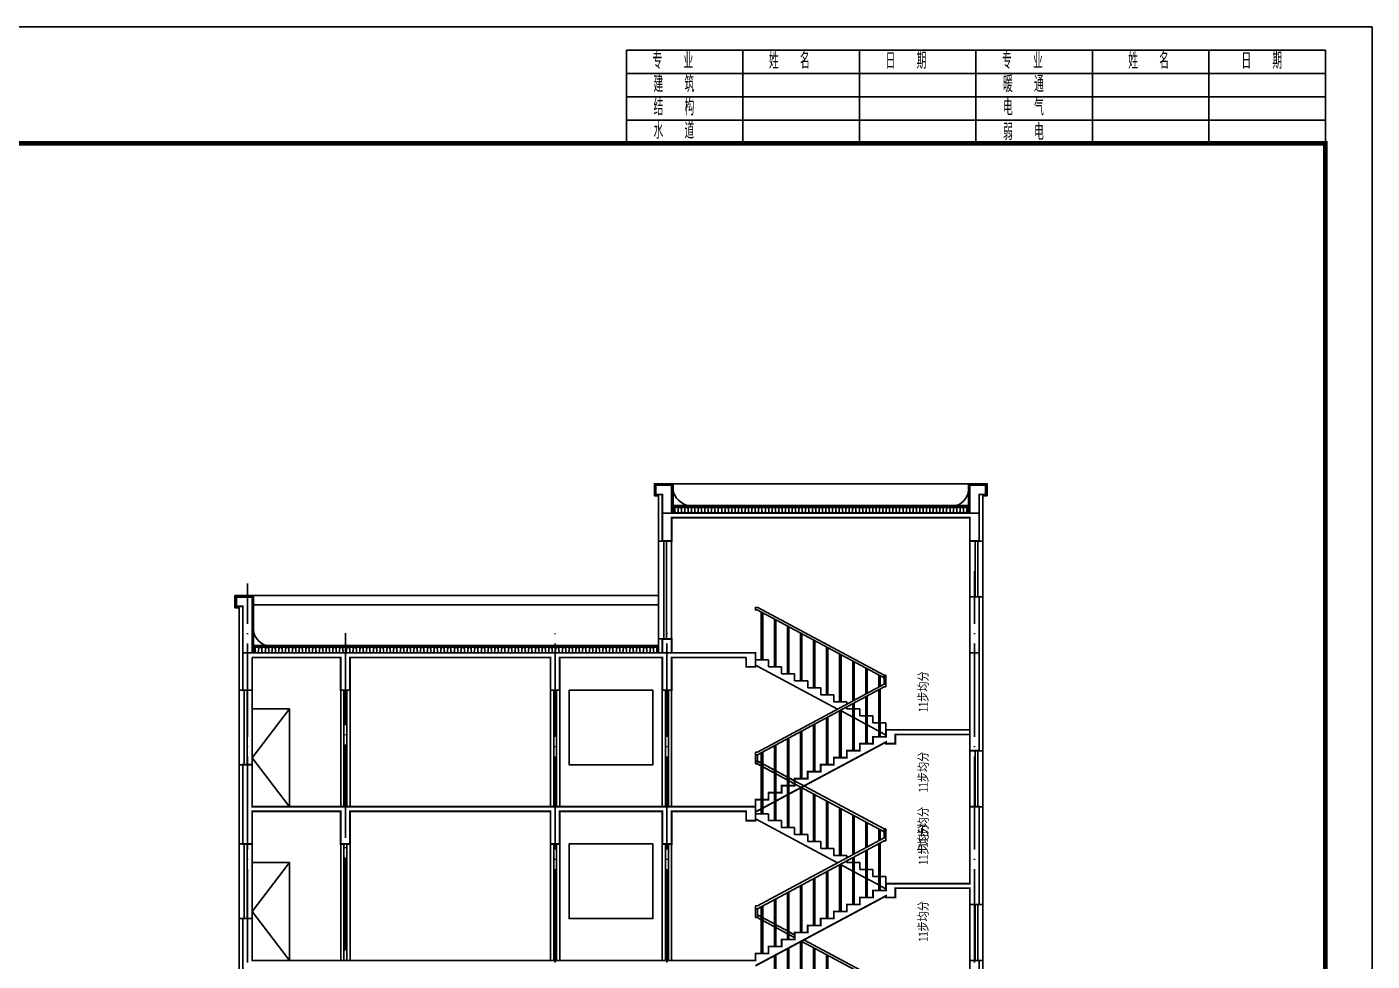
# Model space of a CAD drawing. Extents: x 174641 to 414490, y 73126 to 493158.
# Drawn here: x 332817 to 361681, y 137181 to 157226 of the extents above; entities that cross this region are included whole.
import ezdxf

# ---------------------------------------------------------------- set-up
doc = ezdxf.new("R2010")
doc.units = 0
doc.header["$LTSCALE"] = 1000
doc.header["$MEASUREMENT"] = 0
doc.linetypes.add('DOTE', pattern=[2.42, 2, -0.2, 0.02, -0.2])
for name, color, linetype in [('DOTE', 1, 'DOTE'), ('PUB_TEXT', 7, 'Continuous'), ('S_E_STAIR', 4, 'Continuous'), ('S_STAIR', 2, 'Continuous'), ('TWT_TITLE', 7, 'Continuous'), ('WALL', 2, 'Continuous')]:
    doc.layers.add(name, color=color, linetype=linetype)
doc.styles.add('-宋体', font='', dxfattribs={"width": 0.8})
doc.styles.get("Standard").update_dxf_attribs({"font": 'gbenor.shx', "bigfont": 'gbcbig.shx'})
doc.styles.get('-宋体').set_extended_font_data('SimSun')

# ---------------------------------------------------------------- blocks, each defined once
blk = doc.blocks.new('$LinePat$保温层')
at = {"color": 0}
for p, q in [((24, -24), (24, -56)), ((72, -56), (72, -24))]:
    blk.add_line(p, q, dxfattribs=at)
for centre, start, end in [((96, -24), 90, 180), ((0, -24), 0, 90), ((48, -56), 180, 0)]:
    blk.add_arc(centre, 24, start, end, dxfattribs=at)
blk = doc.blocks.new('$titleblk$00000094')
for p, q in [((-150, 20), (0, 20)), ((-150, 0), (-150, 20)), ((-125, 20), (-125, 0)), ((-100, 20), (-100, 0)), ((-75, 20), (-75, 0)), ((-50, 20), (-50, 0)), ((-25, 20), (-25, 0)), ((0, 20), (0, 0)), ((0, 15), (-150, 15)), ((0, 10), (-150, 10)), ((0, 5), (-150, 5))]:
    blk.add_line(p, q)
at = {"width": 0.8}
for s, p in [(' 专   业', (-145.93, 16)), (' 姓   名', (-120.93, 16)), (' 日   期', (-95.93, 16)), (' 专   业', (-70.93, 16)), (' 姓   名', (-43.85, 16)), (' 日   期', (-19.57, 16)), ('建   筑', (-144.19, 11)), ('暖   通', (-69.19, 11)), ('结   构', (-144.19, 6)), ('电   气', (-69.19, 6)), ('水   道', (-144.19, 1)), ('弱   电', (-69.19, 0.73))]:
    blk.add_text(s, height=3.5, rotation=0, dxfattribs=at).set_placement(p)

msp = doc.modelspace()

# ---------------------------------------------------------------- linework, layer by layer
for p, q in [((353020.4, 147424.1), (346680.4, 147424.1)), ((346450.4, 146794.1), (346450.4, 146194.1)), ((346650.4, 146694.1), (346650.4, 143794.1)), ((346370.4, 145024.1), (337680.4, 145024.1)), ((346370.4, 144824.1), (337680.4, 144824.1)), ((346450.4, 144094.1), (346450.4, 143794.1)), ((348450.4, 143794.1), (337450.4, 143794.1)), ((339550.4, 143694.1), (337650.4, 143694.1)), ((344050.4, 143694.1), (339750.4, 143694.1)), ((346450.4, 143694.1), (344250.4, 143694.1)), ((348250.4, 143694.1), (346650.4, 143694.1))]:
    msp.add_line(p, q)
at = {"color": 6}
msp.add_line((346370.4, 146794.1), (346370.4, 143794.1), dxfattribs=at)
for points in [[(346680.4, 146794.1), (346680.4, 147424.1), (346370.4, 147424.1), (346280.4, 147424.1), (346280.4, 147164.1), (346370.4, 147164.1), (346370.4, 146794.1)], [(353020.4, 146794.1), (353020.4, 147424.1), (353330.4, 147424.1), (353420.4, 147424.1), (353420.4, 147164.1), (353330.4, 147164.1), (353330.4, 146794.1)], [(353330.4, 123544.1), (353330.4, 146794.1)], [(337680.4, 143794.1), (337680.4, 145024.1), (337370.4, 145024.1), (337280.4, 145024.1), (337280.4, 144764.1), (337370.4, 144764.1), (337370.4, 143794.1)], [(337370.4, 123544.1), (337370.4, 143794.1)], [(353330.4, 123544.1), (353330.4, 143794.1)]]:
    msp.add_lwpolyline(points, dxfattribs=at)
at = {"const_width": 40}
for points in [[(346650.4, 146694.1), (346650.4, 146194.1), (346450.4, 146194.1), (346450.4, 147194.1), (346310.4, 147194.1), (346310.4, 147394.1), (346650.4, 147394.1), (346650.4, 146794.1), (353050.4, 146794.1), (353050.4, 147394.1), (353390.4, 147394.1), (353390.4, 147194.1), (353250.4, 147194.1), (353250.4, 146194.1), (353050.4, 146194.1), (353050.4, 146694.1), (346650.4, 146694.1)], [(337650.4, 143694.1), (337650.4, 142994.1), (337450.4, 142994.1), (337450.4, 144794.1), (337310.4, 144794.1), (337310.4, 144994.1), (337650.4, 144994.1), (337650.4, 143794.1), (346450.4, 143794.1)], [(346450.4, 143794.1), (346450.4, 144094.1), (346650.4, 144094.1), (346650.4, 143794.1), (348450.4, 143794.1), (348450.4, 143494.1), (348250.4, 143494.1), (348250.4, 143694.1)], [(337650.4, 140394.1), (337650.4, 139694.1), (337450.4, 139694.1), (337450.4, 141394.1), (337650.4, 141394.1), (337650.4, 140494.1), (344050.4, 140494.1), (348450.4, 140494.1), (348450.4, 140644.1), (348730.4, 140644.1), (348730.4, 140794.1), (349010.4, 140794.1), (349010.4, 140944.1), (349290.4, 140944.1), (349290.4, 141094.1), (349570.4, 141094.1), (349570.4, 141244.1), (349850.4, 141244.1), (349850.4, 141394.1), (350130.4, 141394.1), (350130.4, 141544.1), (350410.4, 141544.1), (350410.4, 141694.1), (350690.4, 141694.1), (350690.4, 141844.1), (350970.4, 141844.1), (350970.4, 141994.1), (351250.4, 141994.1), (351250.4, 142144.1), (353050.4, 142144.1), (353050.4, 143794.1), (353250.4, 143794.1), (353250.4, 141694.1), (353050.4, 141694.1), (353050.4, 142044.1), (351450.4, 142044.1), (351450.4, 141844.1), (351250.4, 141844.1), (351250.4, 141880.7), (348450.4, 140380.7), (348450.4, 140194.1), (348250.4, 140194.1), (348250.4, 140394.1), (346650.4, 140394.1), (346650.4, 139694.1), (346450.4, 139694.1), (346450.4, 140394.1), (344250.4, 140394.1), (344250.4, 139694.1), (344050.4, 139694.1), (344050.4, 140394.1), (339750.4, 140394.1), (339750.4, 139694.1), (339550.4, 139694.1), (339550.4, 140394.1), (337650.4, 140394.1)], [(348250.4, 143694.1), (346650.4, 143694.1), (346650.4, 142994.1), (346450.4, 142994.1), (346450.4, 143694.1), (344250.4, 143694.1), (344250.4, 142994.1), (344050.4, 142994.1), (344050.4, 143694.1), (339750.4, 143694.1), (339750.4, 142994.1), (339550.4, 142994.1), (339550.4, 143694.1), (337650.4, 143694.1)], [(337450.4, 136394.1), (337450.4, 138094.1), (337650.4, 138094.1), (337650.4, 137194.1), (344050.4, 137194.1), (348450.4, 137194.1), (348450.4, 137344.1), (348730.4, 137344.1), (348730.4, 137494.1), (349010.4, 137494.1), (349010.4, 137644.1), (349290.4, 137644.1), (349290.4, 137794.1), (349570.4, 137794.1), (349570.4, 137944.1), (349850.4, 137944.1), (349850.4, 138094.1), (350130.4, 138094.1), (350130.4, 138244.1), (350410.4, 138244.1), (350410.4, 138394.1), (350690.4, 138394.1), (350690.4, 138544.1), (350970.4, 138544.1), (350970.4, 138694.1), (351250.4, 138694.1), (351250.4, 138844.1), (353050.4, 138844.1), (353050.4, 140494.1), (353250.4, 140494.1), (353250.4, 138394.1), (353050.4, 138394.1), (353050.4, 138744.1), (351450.4, 138744.1), (351450.4, 138544.1), (351250.4, 138544.1), (351250.4, 138580.7), (348450.4, 137080.7)], [(353050.4, 135544.1), (353050.4, 137194.1), (353250.4, 137194.1), (353250.4, 135094.1)]]:
    msp.add_lwpolyline(points, dxfattribs=at)
for points in [[(346650.4, 146794.1), (346650.4, 147394.1), (346370.4, 147394.1), (346310.4, 147394.1), (346310.4, 147194.1), (346450.4, 147194.1), (346450.4, 146794.1)], [(353050.4, 146794.1), (353050.4, 147394.1), (353330.4, 147394.1), (353390.4, 147394.1), (353390.4, 147194.1), (353250.4, 147194.1), (353250.4, 146794.1)], [(346680.4, 146954.1), (353020.4, 146954.1)], [(346680.4, 146934.1), (353020.4, 146934.1)], [(346680.4, 146914.1), (353020.4, 146914.1)], [(353050.4, 142144.1), (353050.4, 146694.1)], [(353250.4, 146194.1), (353250.4, 146794.1)], [(337650.4, 143794.1), (337650.4, 144994.1), (337370.4, 144994.1), (337310.4, 144994.1), (337310.4, 144794.1), (337450.4, 144794.1), (337450.4, 143794.1)], [(353250.4, 141694.1), (353250.4, 144994.1)], [(346650.4, 143794.1), (346650.4, 144094.1), (346450.4, 144094.1), (346450.4, 143794.1)], [(337450.4, 142994.1), (337450.4, 143794.1)], [(337680.4, 143954.1), (346370.4, 143954.1)], [(337680.4, 143934.1), (346370.4, 143934.1)], [(337680.4, 143914.1), (346370.4, 143914.1)], [(353250.4, 141694.1), (353250.4, 143794.1)], [(337650.4, 140494.1), (337650.4, 143694.1)], [(339550.4, 140494.1), (339550.4, 143694.1)], [(339750.4, 140494.1), (339750.4, 143694.1)], [(344050.4, 140494.1), (344050.4, 143694.1)], [(344250.4, 140494.1), (344250.4, 143694.1)], [(346450.4, 140494.1), (346450.4, 143694.1)], [(346650.4, 140494.1), (346650.4, 143694.1)], [(353050.4, 138844.1), (353050.4, 143694.1)], [(337450.4, 139694.1), (337450.4, 141394.1)], [(337650.4, 137194.1), (337650.4, 140394.1)], [(339550.4, 137194.1), (339550.4, 140394.1)], [(339750.4, 137194.1), (339750.4, 140394.1)], [(344050.4, 137194.1), (344050.4, 140394.1)], [(344250.4, 137194.1), (344250.4, 140394.1)], [(346450.4, 137194.1), (346450.4, 140394.1)], [(346650.4, 137194.1), (346650.4, 140394.1)], [(353250.4, 138394.1), (353250.4, 140494.1)], [(353050.4, 135544.1), (353050.4, 138744.1)], [(337450.4, 136394.1), (337450.4, 138094.1)], [(353250.4, 135094.1), (353250.4, 137194.1)]]:
    msp.add_lwpolyline(points)
at = {"color": 4}
for points in [[(346650.4, 144094.1), (346650.4, 146194.1), (346370.4, 146194.1), (346370.4, 144094.1), (346650.4, 144094.1)], [(346480.4, 146194.1), (346480.4, 144094.1)], [(346540.4, 146194.1), (346540.4, 144094.1)], [(353050.4, 144994.1), (353050.4, 146194.1), (353330.4, 146194.1), (353330.4, 144994.1), (353050.4, 144994.1)], [(353160.4, 146194.1), (353160.4, 144994.1)], [(353220.4, 146194.1), (353220.4, 144994.1)], [(337370.4, 141394.1), (337370.4, 142994.1), (337650.4, 142994.1), (337650.4, 141394.1), (337370.4, 141394.1)], [(337480.4, 142994.1), (337480.4, 141394.1)], [(337540.4, 142994.1), (337540.4, 141394.1)], [(339550.4, 140494.1), (339550.4, 142994.1), (339750.4, 142994.1), (339750.4, 140494.1), (339550.4, 140494.1)], [(339620.4, 142994.1), (339620.4, 140494.1)], [(339680.4, 142994.1), (339680.4, 140494.1)], [(344050.4, 140494.1), (344050.4, 142994.1), (344250.4, 142994.1), (344250.4, 140494.1), (344050.4, 140494.1)], [(344120.4, 142994.1), (344120.4, 140494.1)], [(344180.4, 142994.1), (344180.4, 140494.1)], [(346450.4, 140494.1), (346450.4, 142994.1), (346650.4, 142994.1), (346650.4, 140494.1), (346450.4, 140494.1)], [(346520.4, 142994.1), (346520.4, 140494.1)], [(346580.4, 142994.1), (346580.4, 140494.1)], [(353050.4, 140494.1), (353050.4, 141694.1), (353330.4, 141694.1), (353330.4, 140494.1), (353050.4, 140494.1)], [(353160.4, 141694.1), (353160.4, 140494.1)], [(353220.4, 141694.1), (353220.4, 140494.1)], [(337370.4, 138094.1), (337370.4, 139694.1), (337650.4, 139694.1), (337650.4, 138094.1), (337370.4, 138094.1)], [(337480.4, 139694.1), (337480.4, 138094.1)], [(337540.4, 139694.1), (337540.4, 138094.1)], [(339550.4, 137194.1), (339550.4, 139694.1), (339750.4, 139694.1), (339750.4, 137194.1), (339550.4, 137194.1)], [(339620.4, 139694.1), (339620.4, 137194.1)], [(339680.4, 139694.1), (339680.4, 137194.1)], [(344050.4, 137194.1), (344050.4, 139694.1), (344250.4, 139694.1), (344250.4, 137194.1), (344050.4, 137194.1)], [(344120.4, 139694.1), (344120.4, 137194.1)], [(344180.4, 139694.1), (344180.4, 137194.1)], [(346450.4, 137194.1), (346450.4, 139694.1), (346650.4, 139694.1), (346650.4, 137194.1), (346450.4, 137194.1)], [(346520.4, 139694.1), (346520.4, 137194.1)], [(346580.4, 139694.1), (346580.4, 137194.1)], [(353050.4, 137194.1), (353050.4, 138394.1), (353330.4, 138394.1), (353330.4, 137194.1), (353050.4, 137194.1)], [(353160.4, 138394.1), (353160.4, 137194.1)], [(353220.4, 138394.1), (353220.4, 137194.1)]]:
    msp.add_lwpolyline(points, dxfattribs=at)
for centre, radius, start, end in [((347116, 147389.6), 449.8, 194.42173, 255.52278), ((352642.9, 147315.8), 379.4, 287.52829, 5.78868), ((338057.8, 144315.8), 379.4, 174.21132, 252.47171)]:
    msp.add_arc(centre, radius, start, end)
at = {"layer": 'DOTE'}
for p, q in [((353150.4, 122634), (353150.4, 145550.9)), ((337550.4, 122634), (337550.4, 145281.1)), ((339650.4, 122886.3), (339650.4, 144214.1)), ((344150.4, 122634), (344150.4, 144211.9)), ((346550.4, 122634), (346550.4, 144288.9))]:
    msp.add_line(p, q, dxfattribs=at)
at = {"layer": 'S_E_STAIR'}
for p, q in [((351210.4, 143255.6), (348483.7, 144716.3)), ((351210.4, 143315.6), (348497, 144769.2)), ((348575.4, 143644.1), (348575.4, 144667.2)), ((348575.4, 143644.1), (348575.4, 144667.2)), ((348605.4, 143644.1), (348605.4, 144651.1)), ((348605.4, 143644.1), (348605.4, 144651.1)), ((348855.4, 143494.1), (348855.4, 144517.2)), ((348885.4, 143494.1), (348885.4, 144501.1)), ((349135.4, 143344.1), (349135.4, 144367.2)), ((349165.4, 143344.1), (349165.4, 144351.1)), ((349415.4, 143194.1), (349415.4, 144217.2)), ((349445.4, 143194.1), (349445.4, 144201.1)), ((349695.4, 143044.1), (349695.4, 144067.2)), ((349725.4, 143044.1), (349725.4, 144051.1)), ((348450.4, 143644.1), (348450.4, 143794.1)), ((348450.4, 143644.1), (348450.4, 143794.1)), ((349975.4, 142894.1), (349975.4, 143917.2)), ((350005.4, 142894.1), (350005.4, 143901.1)), ((350255.4, 142744.1), (350255.4, 143767.2)), ((350285.4, 142744.1), (350285.4, 143751.1)), ((348730.4, 143644.1), (348450.4, 143644.1)), ((348730.4, 143644.1), (348450.4, 143644.1)), ((350211.2, 142587.4), (348450.4, 143530.7)), ((348730.4, 143494.1), (348730.4, 143644.1)), ((349010.4, 143494.1), (348730.4, 143494.1)), ((349010.4, 143344.1), (349010.4, 143494.1)), ((350535.4, 142761.1), (350535.4, 143617.2)), ((350565.4, 142777.2), (350565.4, 143601.1)), ((350815.4, 142911.1), (350815.4, 143467.2)), ((349290.4, 143344.1), (349010.4, 143344.1)), ((349290.4, 143194.1), (349290.4, 143344.1)), ((349570.4, 143194.1), (349290.4, 143194.1)), ((349570.4, 143044.1), (349570.4, 143194.1)), ((350845.4, 142927.2), (350845.4, 143451.1)), ((351095.4, 143061.1), (351095.4, 143317.2)), ((351125.4, 143077.2), (351125.4, 143301.1)), ((351250.4, 143315.6), (351210.4, 143315.6)), ((351210.4, 143315.6), (351210.4, 143122.7)), ((351250.4, 143122.7), (351250.4, 143315.6)), ((348490.4, 141665.6), (351210.4, 143122.7)), ((348490.4, 141605.6), (351210.4, 143062.7)), ((349850.4, 143044.1), (349570.4, 143044.1)), ((349850.4, 142894.1), (349850.4, 143044.1)), ((350130.4, 142894.1), (349850.4, 142894.1)), ((350130.4, 142744.1), (350130.4, 142894.1)), ((351095.4, 141994.1), (351095.4, 143001.1)), ((351125.4, 141994.1), (351125.4, 143017.2)), ((351250.4, 143122.7), (351210.4, 143122.7)), ((351210.4, 143122.7), (351250.4, 143122.7)), ((351210.4, 143062.7), (351250.4, 143062.7)), ((351250.4, 143062.7), (351250.4, 143122.7)), ((350410.4, 142744.1), (350130.4, 142744.1)), ((350410.4, 142694.1), (350410.4, 142744.1)), ((350410.4, 142594.1), (350410.4, 142634.1)), ((350535.4, 142594.1), (350410.4, 142594.1)), ((350535.4, 141694.1), (350535.4, 142701.1)), ((350565.4, 141694.1), (350565.4, 142717.2)), ((350690.4, 142594.1), (350565.4, 142594.1)), ((350690.4, 142444.1), (350690.4, 142594.1)), ((350815.4, 141844.1), (350815.4, 142851.1)), ((350845.4, 141844.1), (350845.4, 142867.2)), ((349975.4, 141394.1), (349975.4, 142401.1)), ((350005.4, 141394.1), (350005.4, 142417.2)), ((350255.4, 141544.1), (350255.4, 142551.1)), ((350285.4, 141544.1), (350285.4, 142567.2)), ((350285.4, 142547.7), (350535.4, 142413.7)), ((350565.4, 142397.7), (350815.4, 142263.7)), ((350815.4, 142444.1), (350690.4, 142444.1)), ((350970.4, 142444.1), (350845.4, 142444.1)), ((350970.4, 142294.1), (350970.4, 142444.1)), ((349415.4, 141094.1), (349415.4, 142101.1)), ((349445.4, 141094.1), (349445.4, 142117.2)), ((349695.4, 141244.1), (349695.4, 142251.1)), ((349725.4, 141244.1), (349725.4, 142267.2)), ((350845.4, 142247.7), (351095.4, 142113.7)), ((351095.4, 142294.1), (350970.4, 142294.1)), ((351250.4, 142294.1), (351125.4, 142294.1)), ((351125.4, 142097.7), (351250.4, 142030.7)), ((351250.4, 142144.1), (351250.4, 142294.1)), ((348855.4, 140794.1), (348855.4, 141801.1)), ((348885.4, 140794.1), (348885.4, 141817.2)), ((349135.4, 140944.1), (349135.4, 141951.1)), ((349165.4, 140944.1), (349165.4, 141967.2)), ((348450.4, 141605.6), (348450.4, 141665.6)), ((348450.4, 141665.6), (348490.4, 141665.6)), ((348490.4, 141605.6), (348450.4, 141605.6)), ((348490.4, 141605.6), (348450.4, 141605.6)), ((348450.4, 141605.6), (348450.4, 141412.7)), ((348490.4, 141412.7), (348490.4, 141605.6)), ((348575.4, 141427.2), (348490.4, 141472.7)), ((351210.4, 140015.6), (348497, 141469.2)), ((348575.4, 140644.1), (348575.4, 141651.1)), ((348605.4, 140644.1), (348605.4, 141667.2)), ((348450.4, 141412.7), (348490.4, 141412.7)), ((351210.4, 139955.6), (348483.7, 141416.3)), ((348575.4, 141367.2), (348490.4, 141412.7)), ((348575.4, 140344.1), (348575.4, 141367.2)), ((348575.4, 140344.1), (348575.4, 141367.2)), ((348855.4, 141277.2), (348605.4, 141411.1)), ((348605.4, 140344.1), (348605.4, 141351.1)), ((348605.4, 140344.1), (348605.4, 141351.1)), ((348855.4, 141217.2), (348605.4, 141351.1)), ((348855.4, 140194.1), (348855.4, 141217.2)), ((349135.4, 141127.2), (348885.4, 141261.1)), ((348885.4, 140194.1), (348885.4, 141201.1)), ((349135.4, 141067.2), (348885.4, 141201.1)), ((349135.4, 140044.1), (349135.4, 141067.2)), ((349290.4, 141044.1), (349165.4, 141111.1)), ((349165.4, 140044.1), (349165.4, 141051.1)), ((349290.4, 140984.1), (349165.4, 141051.1)), ((349415.4, 139894.1), (349415.4, 140917.2)), ((349445.4, 139894.1), (349445.4, 140901.1)), ((349695.4, 139744.1), (349695.4, 140767.2)), ((349725.4, 139744.1), (349725.4, 140751.1)), ((349975.4, 139594.1), (349975.4, 140617.2)), ((350005.4, 139594.1), (350005.4, 140601.1)), ((348450.4, 140344.1), (348450.4, 140494.1)), ((348450.4, 140344.1), (348450.4, 140494.1)), ((348450.4, 140344.1), (348450.4, 140380.7)), ((348730.4, 140344.1), (348450.4, 140344.1)), ((348730.4, 140344.1), (348450.4, 140344.1)), ((348730.4, 140194.1), (348730.4, 140344.1)), ((350255.4, 139444.1), (350255.4, 140467.2)), ((350285.4, 139444.1), (350285.4, 140451.1)), ((350535.4, 139461.1), (350535.4, 140317.2)), ((350565.4, 139477.2), (350565.4, 140301.1)), ((350211.2, 139287.4), (348450.4, 140230.7)), ((349010.4, 140194.1), (348730.4, 140194.1)), ((349010.4, 140044.1), (349010.4, 140194.1)), ((349290.4, 140044.1), (349010.4, 140044.1)), ((349290.4, 139894.1), (349290.4, 140044.1)), ((350815.4, 139611.1), (350815.4, 140167.2)), ((350845.4, 139627.2), (350845.4, 140151.1)), ((351095.4, 139761.1), (351095.4, 140017.2)), ((351125.4, 139777.2), (351125.4, 140001.1)), ((351250.4, 140015.6), (351210.4, 140015.6)), ((351210.4, 140015.6), (351210.4, 139822.7)), ((351250.4, 139822.7), (351250.4, 140015.6)), ((348490.4, 138365.6), (351210.4, 139822.7)), ((348490.4, 138305.6), (351210.4, 139762.7)), ((349570.4, 139894.1), (349290.4, 139894.1)), ((349570.4, 139744.1), (349570.4, 139894.1)), ((349850.4, 139744.1), (349570.4, 139744.1)), ((349850.4, 139594.1), (349850.4, 139744.1)), ((351095.4, 138694.1), (351095.4, 139701.1)), ((351125.4, 138694.1), (351125.4, 139717.2)), ((351250.4, 139822.7), (351210.4, 139822.7)), ((351210.4, 139822.7), (351250.4, 139822.7)), ((351210.4, 139762.7), (351250.4, 139762.7)), ((351250.4, 139762.7), (351250.4, 139822.7)), ((350130.4, 139594.1), (349850.4, 139594.1)), ((350130.4, 139444.1), (350130.4, 139594.1)), ((350410.4, 139444.1), (350130.4, 139444.1)), ((350410.4, 139394.1), (350410.4, 139444.1)), ((350565.4, 138394.1), (350565.4, 139417.2)), ((350815.4, 138544.1), (350815.4, 139551.1)), ((350845.4, 138544.1), (350845.4, 139567.2)), ((350255.4, 138244.1), (350255.4, 139251.1)), ((350285.4, 138244.1), (350285.4, 139267.2)), ((350285.4, 139247.7), (350535.4, 139113.7)), ((350410.4, 139294.1), (350410.4, 139334.1)), ((350535.4, 139294.1), (350410.4, 139294.1)), ((350535.4, 138394.1), (350535.4, 139401.1)), ((350690.4, 139294.1), (350565.4, 139294.1)), ((350690.4, 139144.1), (350690.4, 139294.1)), ((350815.4, 139144.1), (350690.4, 139144.1)), ((350970.4, 139144.1), (350845.4, 139144.1)), ((350970.4, 138994.1), (350970.4, 139144.1)), ((349695.4, 137944.1), (349695.4, 138951.1)), ((349725.4, 137944.1), (349725.4, 138967.2)), ((349975.4, 138094.1), (349975.4, 139101.1)), ((350005.4, 138094.1), (350005.4, 139117.2)), ((350565.4, 139097.7), (350815.4, 138963.7)), ((350845.4, 138947.7), (351095.4, 138813.7)), ((351095.4, 138994.1), (350970.4, 138994.1)), ((351250.4, 138994.1), (351125.4, 138994.1)), ((351250.4, 138844.1), (351250.4, 138994.1)), ((349135.4, 137644.1), (349135.4, 138651.1)), ((349165.4, 137644.1), (349165.4, 138667.2)), ((349415.4, 137794.1), (349415.4, 138801.1)), ((349445.4, 137794.1), (349445.4, 138817.2)), ((351125.4, 138797.7), (351250.4, 138730.7)), ((348450.4, 138305.6), (348450.4, 138365.6)), ((348450.4, 138365.6), (348490.4, 138365.6)), ((348490.4, 138305.6), (348450.4, 138305.6)), ((348490.4, 138305.6), (348450.4, 138305.6)), ((348450.4, 138305.6), (348450.4, 138112.7)), ((348490.4, 138112.7), (348490.4, 138305.6)), ((348575.4, 137344.1), (348575.4, 138351.1)), ((348605.4, 137344.1), (348605.4, 138367.2)), ((348855.4, 137494.1), (348855.4, 138501.1)), ((348885.4, 137494.1), (348885.4, 138517.2)), ((348450.4, 138112.7), (348490.4, 138112.7)), ((348575.4, 138127.2), (348490.4, 138172.7)), ((348575.4, 138067.2), (348490.4, 138112.7)), ((348855.4, 137977.2), (348605.4, 138111.1)), ((348855.4, 137917.2), (348605.4, 138051.1)), ((349135.4, 137827.2), (348885.4, 137961.1)), ((349135.4, 137767.2), (348885.4, 137901.1)), ((349290.4, 137744.1), (349165.4, 137811.1)), ((349290.4, 137684.1), (349165.4, 137751.1)), ((349135.4, 136744.1), (349135.4, 137447.7)), ((349165.4, 136744.1), (349165.4, 137463.7)), ((349415.4, 136594.1), (349415.4, 137597.7)), ((351210.4, 136655.6), (349433.6, 137607.4)), ((349445.4, 136594.1), (349445.4, 137601.1)), ((351210.4, 136715.6), (349489.6, 137637.4)), ((349695.4, 136444.1), (349695.4, 137467.2)), ((349725.4, 136444.1), (349725.4, 137451.1)), ((348855.4, 136894.1), (348855.4, 137297.7)), ((348885.4, 136894.1), (348885.4, 137313.7)), ((349975.4, 136294.1), (349975.4, 137317.2)), ((350005.4, 136294.1), (350005.4, 137301.1))]:
    msp.add_line(p, q, dxfattribs=at)
for points in [[(348497, 144769.2), (348450.4, 144769.2), (348450.4, 144716.3), (348483.7, 144716.3)], [(348497, 144769.2), (348450.4, 144769.2), (348450.4, 144716.3), (348483.7, 144716.3)], [(348497, 141469.2), (348450.4, 141469.2), (348450.4, 141416.3), (348483.7, 141416.3)], [(348497, 141469.2), (348450.4, 141469.2), (348450.4, 141416.3), (348483.7, 141416.3)]]:
    msp.add_lwpolyline(points, dxfattribs=at)
at = {"layer": 'S_STAIR'}
for p, q in [((348450.4, 143794.1), (337450.4, 143794.1)), ((348450.4, 143494.1), (348450.4, 143794.1)), ((348250.4, 143694.1), (346650.4, 143694.1)), ((348250.4, 143694.1), (346650.4, 143694.1)), ((348250.4, 143694.1), (348250.4, 143494.1)), ((348250.4, 143494.1), (348450.4, 143494.1)), ((351250.4, 141994.1), (351250.4, 142144.1)), ((351250.4, 142144.1), (353050.4, 142144.1)), ((353050.4, 142044.1), (351450.4, 142044.1)), ((351450.4, 142044.1), (351450.4, 141844.1)), ((351250.4, 141880.7), (348450.4, 140380.7)), ((350690.4, 141694.1), (350690.4, 141844.1)), ((350690.4, 141844.1), (350970.4, 141844.1)), ((350970.4, 141844.1), (350970.4, 141994.1)), ((350970.4, 141994.1), (351250.4, 141994.1)), ((351250.4, 141844.1), (351250.4, 141880.7)), ((351450.4, 141844.1), (351250.4, 141844.1)), ((350130.4, 141394.1), (350130.4, 141544.1)), ((350130.4, 141544.1), (350410.4, 141544.1)), ((350410.4, 141544.1), (350410.4, 141694.1)), ((350410.4, 141694.1), (350690.4, 141694.1)), ((349570.4, 141094.1), (349570.4, 141244.1)), ((349570.4, 141244.1), (349850.4, 141244.1)), ((349850.4, 141244.1), (349850.4, 141394.1)), ((349850.4, 141394.1), (350130.4, 141394.1)), ((349010.4, 140794.1), (349010.4, 140944.1)), ((349010.4, 140944.1), (349290.4, 140944.1)), ((349290.4, 140944.1), (349290.4, 141094.1)), ((349290.4, 141094.1), (349570.4, 141094.1)), ((348450.4, 140494.1), (348450.4, 140644.1)), ((348450.4, 140644.1), (348730.4, 140644.1)), ((348730.4, 140644.1), (348730.4, 140794.1)), ((348730.4, 140794.1), (349010.4, 140794.1)), ((348450.4, 140494.1), (337650.4, 140494.1)), ((337650.4, 140394.1), (339550.4, 140394.1)), ((339750.4, 140394.1), (344050.4, 140394.1)), ((344250.4, 140394.1), (346450.4, 140394.1)), ((346650.4, 140394.1), (348250.4, 140394.1)), ((348250.4, 140394.1), (348250.4, 140194.1)), ((348450.4, 140194.1), (348450.4, 140494.1)), ((348250.4, 140194.1), (348450.4, 140194.1)), ((351250.4, 138694.1), (351250.4, 138844.1)), ((351250.4, 138844.1), (353050.4, 138844.1)), ((351250.4, 138580.7), (348450.4, 137080.7)), ((350970.4, 138544.1), (350970.4, 138694.1)), ((350970.4, 138694.1), (351250.4, 138694.1)), ((351250.4, 138544.1), (351250.4, 138580.7)), ((353050.4, 138744.1), (351450.4, 138744.1)), ((351450.4, 138744.1), (351450.4, 138544.1)), ((350410.4, 138244.1), (350410.4, 138394.1)), ((350410.4, 138394.1), (350690.4, 138394.1)), ((350690.4, 138394.1), (350690.4, 138544.1)), ((350690.4, 138544.1), (350970.4, 138544.1)), ((351450.4, 138544.1), (351250.4, 138544.1)), ((349850.4, 137944.1), (349850.4, 138094.1)), ((349850.4, 138094.1), (350130.4, 138094.1)), ((350130.4, 138094.1), (350130.4, 138244.1)), ((350130.4, 138244.1), (350410.4, 138244.1)), ((349290.4, 137644.1), (349290.4, 137794.1)), ((349290.4, 137794.1), (349570.4, 137794.1)), ((349570.4, 137794.1), (349570.4, 137944.1)), ((349570.4, 137944.1), (349850.4, 137944.1)), ((348730.4, 137344.1), (348730.4, 137494.1)), ((348730.4, 137494.1), (349010.4, 137494.1)), ((349010.4, 137494.1), (349010.4, 137644.1)), ((349010.4, 137644.1), (349290.4, 137644.1)), ((348450.4, 137194.1), (337650.4, 137194.1)), ((348450.4, 137194.1), (348450.4, 137344.1)), ((348450.4, 137344.1), (348730.4, 137344.1))]:
    msp.add_line(p, q, dxfattribs=at)
at = {"layer": 'TWT_TITLE'}
msp.add_lwpolyline([(302280.7, 157226.1), (302280.7, 73126.1), (361680.7, 73126.1), (361680.7, 157226.1)], close=True, dxfattribs=at)
at = {"layer": 'TWT_TITLE', "const_width": 100}
msp.add_lwpolyline([(303280.7, 154726.1), (303280.7, 74126.1), (360680.7, 74126.1), (360680.7, 154726.1)], close=True, dxfattribs=at)
at = {"layer": 'WALL', "ltscale": 10}
for p, q in [((353250.4, 146794.1), (346450.4, 146794.1)), ((353050.4, 146694.1), (346650.4, 146694.1))]:
    msp.add_line(p, q, dxfattribs=at)
at = {"layer": 'WALL', "color": 4, "ltscale": 10}
for points in [[(346250.4, 142994.1), (344450.4, 142994.1), (344450.4, 141394.1), (346250.4, 141394.1)], [(346250.4, 139694.1), (344450.4, 139694.1), (344450.4, 138094.1), (346250.4, 138094.1)]]:
    msp.add_lwpolyline(points, close=True, dxfattribs=at)
for points in [[(337650.4, 140494.1), (337650.4, 142594.1), (338450.4, 142594.1), (338450.4, 140494.1)], [(338450.4, 142594.1), (337650.4, 141544.1), (338450.4, 140494.1)], [(337650.4, 137194.1), (337650.4, 139294.1), (338450.4, 139294.1), (338450.4, 137194.1)], [(338450.4, 139294.1), (337650.4, 138244.1), (338450.4, 137194.1)]]:
    msp.add_lwpolyline(points, dxfattribs=at)

# ---------------------------------------------------------------- block references
at = {"color": 6, "yscale": 1.499999999622804, "zscale": 1.499999999622804}
for p, xscale, rotation in [((346824.5, 146914.1), -1.500946972173001, 359.9999999999976), ((346968.6, 146914.1), -1.500946972173001, 359.9999999999976), ((347112.6, 146914.1), -1.500946972173001, 359.9999999999976), ((347256.7, 146914.1), -1.500946972173001, 359.9999999999976), ((347400.8, 146914.1), -1.500946972173001, 359.9999999999976), ((347544.9, 146914.1), -1.500946972173001, 359.9999999999976), ((347689, 146914.1), -1.500946972173001, 359.9999999999976), ((347833.1, 146914.1), -1.500946972173001, 359.9999999999976), ((347977.2, 146914.1), -1.500946972173001, 359.9999999999976), ((348121.3, 146914.1), -1.500946972173001, 359.9999999999976), ((348265.4, 146914.1), -1.500946972173001, 359.9999999999976), ((348409.5, 146914.1), -1.500946972173001, 359.9999999999976), ((348553.6, 146914.1), -1.500946972173001, 359.9999999999976), ((348697.6, 146914.1), -1.500946972173001, 359.9999999999976), ((348841.7, 146914.1), -1.500946972173001, 359.9999999999976), ((348985.8, 146914.1), -1.500946972173001, 359.9999999999976), ((349129.9, 146914.1), -1.500946972173001, 359.9999999999976), ((349274, 146914.1), -1.500946972173001, 359.9999999999976), ((349418.1, 146914.1), -1.500946972173001, 359.9999999999976), ((349562.2, 146914.1), -1.500946972173001, 359.9999999999976), ((349706.3, 146914.1), -1.500946972173001, 359.9999999999976), ((349850.4, 146914.1), -1.500946972173001, 359.9999999999976), ((349994.5, 146914.1), -1.500946972173001, 359.9999999999976), ((350138.6, 146914.1), -1.500946972173001, 359.9999999999976), ((350282.6, 146914.1), -1.500946972173001, 359.9999999999976), ((350426.7, 146914.1), -1.500946972173001, 359.9999999999976), ((350570.8, 146914.1), -1.500946972173001, 359.9999999999976), ((350714.9, 146914.1), -1.500946972173001, 359.9999999999976), ((350859, 146914.1), -1.500946972173001, 359.9999999999976), ((351003.1, 146914.1), -1.500946972173001, 359.9999999999976), ((351147.2, 146914.1), -1.500946972173001, 359.9999999999976), ((351291.3, 146914.1), -1.500946972173001, 359.9999999999976), ((351435.4, 146914.1), -1.500946972173001, 359.9999999999976), ((351579.5, 146914.1), -1.500946972173001, 359.9999999999976), ((351723.6, 146914.1), -1.500946972173001, 359.9999999999976), ((351867.6, 146914.1), -1.500946972173001, 359.9999999999976), ((352011.7, 146914.1), -1.500946972173001, 359.9999999999976), ((352155.8, 146914.1), -1.500946972173001, 359.9999999999976), ((352299.9, 146914.1), -1.500946972173001, 359.9999999999976), ((352444, 146914.1), -1.500946972173001, 359.9999999999976), ((352588.1, 146914.1), -1.500946972173001, 359.9999999999976), ((352732.2, 146914.1), -1.500946972173001, 359.9999999999976), ((352876.3, 146914.1), -1.500946972173001, 359.9999999999976), ((353020.4, 146914.1), -1.500946972173001, 359.9999999999976), ((337825.2, 143914.1), -1.50868062015288, 359.9999999999971), ((337970, 143914.1), -1.50868062015288, 359.9999999999971), ((338114.9, 143914.1), -1.50868062015288, 359.9999999999971), ((338259.7, 143914.1), -1.50868062015288, 359.9999999999971), ((338404.5, 143914.1), -1.50868062015288, 359.9999999999971), ((338549.4, 143914.1), -1.50868062015288, 359.9999999999971), ((338694.2, 143914.1), -1.50868062015288, 359.9999999999971), ((338839, 143914.1), -1.50868062015288, 359.9999999999971), ((338983.9, 143914.1), -1.50868062015288, 359.9999999999971), ((339128.7, 143914.1), -1.50868062015288, 359.9999999999971), ((339273.5, 143914.1), -1.50868062015288, 359.9999999999971), ((339418.4, 143914.1), -1.50868062015288, 359.9999999999971), ((339563.2, 143914.1), -1.50868062015288, 359.9999999999971), ((339708, 143914.1), -1.50868062015288, 359.9999999999971), ((339852.9, 143914.1), -1.50868062015288, 359.9999999999971), ((339997.7, 143914.1), -1.50868062015288, 359.9999999999971), ((340142.5, 143914.1), -1.50868062015288, 359.9999999999971), ((340287.4, 143914.1), -1.50868062015288, 359.9999999999971), ((340432.2, 143914.1), -1.50868062015288, 359.9999999999971), ((340577, 143914.1), -1.50868062015288, 359.9999999999971), ((340721.9, 143914.1), -1.50868062015288, 359.9999999999971), ((340866.7, 143914.1), -1.50868062015288, 359.9999999999971), ((341011.5, 143914.1), -1.50868062015288, 359.9999999999971), ((341156.4, 143914.1), -1.50868062015288, 359.9999999999971), ((341301.2, 143914.1), -1.50868062015288, 359.9999999999971), ((341446, 143914.1), -1.50868062015288, 359.9999999999971), ((341590.9, 143914.1), -1.50868062015288, 359.9999999999971), ((341735.7, 143914.1), -1.50868062015288, 359.9999999999971), ((341880.5, 143914.1), -1.50868062015288, 359.9999999999971), ((342025.4, 143914.1), -1.50868062015288, 359.9999999999971), ((342170.2, 143914.1), -1.50868062015288, 359.9999999999971), ((342315, 143914.1), -1.50868062015288, 359.9999999999971), ((342459.9, 143914.1), -1.50868062015288, 359.9999999999971), ((342604.7, 143914.1), -1.50868062015288, 359.9999999999971), ((342749.5, 143914.1), -1.50868062015288, 359.9999999999971), ((342894.4, 143914.1), -1.50868062015288, 359.9999999999971), ((343039.2, 143914.1), -1.50868062015288, 359.9999999999971), ((343184, 143914.1), -1.50868062015288, 359.9999999999971), ((343328.9, 143914.1), -1.50868062015288, 359.9999999999971), ((343473.7, 143914.1), -1.50868062015288, 359.9999999999971), ((343618.5, 143914.1), -1.50868062015288, 359.9999999999971), ((343763.4, 143914.1), -1.50868062015288, 359.9999999999971), ((343908.2, 143914.1), -1.50868062015288, 359.9999999999971), ((344053, 143914.1), -1.50868062015288, 359.9999999999971), ((344197.9, 143914.1), -1.50868062015288, 359.9999999999971), ((344342.7, 143914.1), -1.50868062015288, 359.9999999999971), ((344487.5, 143914.1), -1.50868062015288, 359.9999999999971), ((344632.4, 143914.1), -1.50868062015288, 359.9999999999971), ((344777.2, 143914.1), -1.50868062015288, 359.9999999999971), ((344922, 143914.1), -1.50868062015288, 359.9999999999971), ((345066.9, 143914.1), -1.50868062015288, 359.9999999999971), ((345211.7, 143914.1), -1.50868062015288, 359.9999999999971), ((345356.5, 143914.1), -1.50868062015288, 359.9999999999971), ((345501.4, 143914.1), -1.50868062015288, 359.9999999999971), ((345646.2, 143914.1), -1.50868062015288, 359.9999999999971), ((345791, 143914.1), -1.50868062015288, 359.9999999999971), ((345935.9, 143914.1), -1.50868062015288, 359.9999999999971), ((346080.7, 143914.1), -1.50868062015288, 359.9999999999971), ((346225.5, 143914.1), -1.50868062015288, 359.9999999999971), ((346370.4, 143914.1), -1.50868062015288, 359.9999999999971)]:
    msp.add_blockref('$LinePat$保温层', p, dxfattribs=dict(at, xscale=xscale, rotation=rotation))
at = {"layer": 'TWT_TITLE', "xscale": 100, "yscale": 100, "zscale": 100}
msp.add_blockref('$titleblk$00000094', (360680.7, 154726.1), dxfattribs=at)

# ---------------------------------------------------------------- texts
at = {"layer": 'PUB_TEXT', "style": '-宋体', "width": 0.8}
for p in [(352147.9, 142525.6), (352147.9, 140800.5), (352147.9, 139616.3), (352147.9, 139247.1), (352147.9, 137597.1)]:
    msp.add_text('11步均分', height=200, rotation=90, dxfattribs=at).set_placement(p)

doc.saveas('drawing.dxf')
